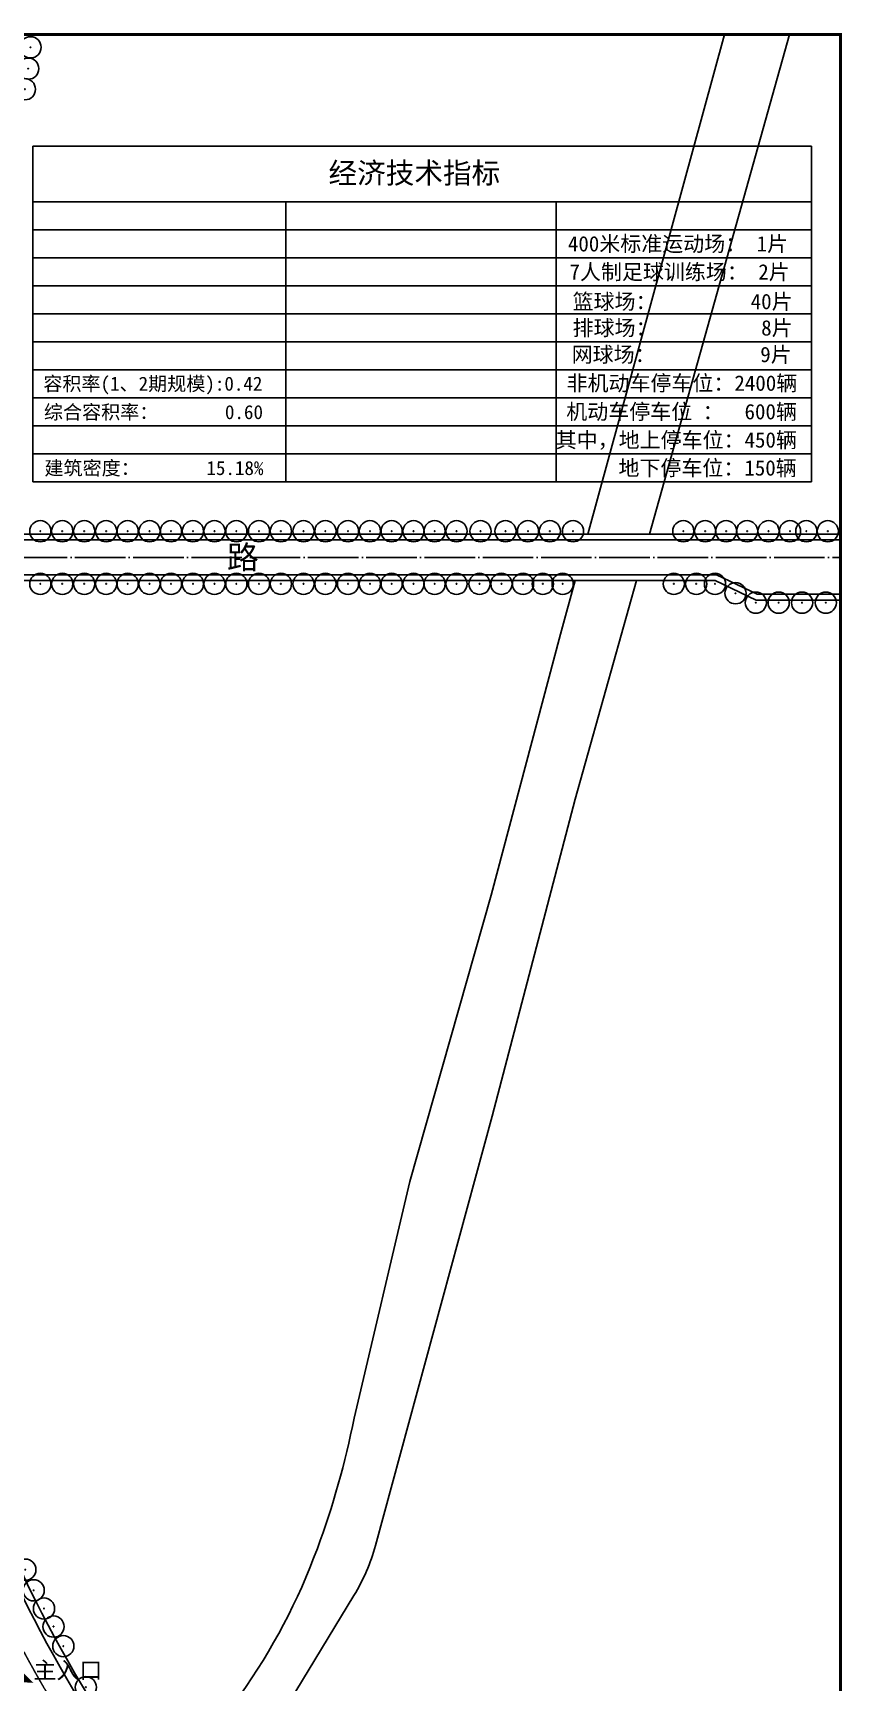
# Model space of a CAD drawing. Extents: x 39009873 to 40242873, y -38938004 to -37205504.
# Drawn here: x 39826323 to 40242873, y -38054466 to -37205504 of the extents above; entities that cross this region are included whole.
import ezdxf

# ---------------------------------------------------------------- set-up
doc = ezdxf.new("R2010")
doc.units = 0
doc.header["$LTSCALE"] = 1000
doc.header["$MEASUREMENT"] = 0
for name, pattern in [('CENT', [15, 13, -1, 0, -1]), ('CENTERX2', [4, 2.5, -0.5, 0.5, -0.5]), ('DASH', [0.35, 0.25, -0.1])]:
    doc.linetypes.add(name, pattern=pattern)
for name, color, linetype in [('00exit', 3, 'CONTINUOUS'), ('A-FACE', 4, 'CONTINUOUS'), ('LH', 104, 'CONTINUOUS'), ('PUB_TEXT', 4, 'CONTINUOUS'), ('PUB_TITLE', 7, 'CONTINUOUS'), ('river', 190, 'CONTINUOUS'), ('ROAD-CENTERLINE', 4, 'CENTERX2'), ('TEXT', 7, 'CONTINUOUS'), ('TREE1', 62, 'CONTINUOUS'), ('人行道', 251, 'CONTINUOUS'), ('范围', 7, 'CONTINUOUS'), ('道路中心线', 1, 'CENT')]:
    doc.layers.add(name, color=color, linetype=linetype)
doc.styles.add('-黑体', font='SIMHEI.TTF')
doc.styles.add('HRHZ', font='SIMHEI.TTF')

# ---------------------------------------------------------------- blocks, each defined once
blk = doc.blocks.new('7')
at = {"layer": 'TREE1', "linetype": 'ByBlock'}
blk.add_circle((0, 0), 3.64, dxfattribs=at)
at = {"layer": 'TREE1', "linetype": 'Continuous', "ltscale": 10}
blk.add_circle((0, 0), 0.121, dxfattribs=at)

msp = doc.modelspace()

# ---------------------------------------------------------------- linework, layer by layer
at = {"layer": '00exit', "ltscale": 10}
msp.add_lwpolyline([(39818926, -38047280, 21600, 0, 0), (39812229, -38053977, 0, 0, 0)], format="xyseb", dxfattribs=at)
at = {"layer": 'A-FACE', "linetype": 'Continuous'}
msp.add_lwpolyline([(40242123, -37466454), (39800456, -37466454, -0.4567671), (39780660, -37443602), (39801446, -37299311), (39813683, -37249437), (39819903, -37206254)], format="xyb", dxfattribs=at)
msp.add_lwpolyline([(39800763, -37484454), (40178269, -37484454), (40199267, -37494454), (40242123, -37494454)], dxfattribs=at)
msp.add_arc((40437444, -37706090), 687500, 187.401882, 225, dxfattribs=at)
at = {"layer": 'A-FACE'}
msp.add_arc((40225944, -37808654), 554500, 186.954518, 225, dxfattribs=at)
at = {"layer": 'PUB_TEXT'}
for p, q in [((39826323, -37263700), (39826323, -37436500)), ((39826323, -37263700), (40227123, -37263700)), ((40227123, -37263700), (40227123, -37436500)), ((39826323, -37292500), (40227123, -37292500)), ((39956560, -37292500), (39956560, -37407700)), ((39956560, -37292500), (39956560, -37436500)), ((40095723, -37292500), (40095723, -37436500)), ((39826323, -37306900), (40227123, -37306900)), ((39826323, -37321300), (40227123, -37321300)), ((39826323, -37335700), (40227123, -37335700)), ((39826323, -37350100), (40227123, -37350100)), ((39826323, -37364500), (40227123, -37364500)), ((39826323, -37378900), (40227123, -37378900)), ((39826323, -37393300), (40227123, -37393300)), ((39826323, -37407700), (40227123, -37407700)), ((39826323, -37422100), (40227123, -37422100)), ((39826323, -37436500), (40227123, -37436500))]:
    msp.add_line(p, q, dxfattribs=at)
at = {"layer": 'PUB_TITLE', "linetype": 'Continuous', "const_width": 1500}
msp.add_lwpolyline([(39010623, -38937254), (40242123, -38937254), (40242123, -37206254), (39010623, -37206254)], close=True, dxfattribs=at)
msp.add_lwpolyline([(39010623, -38937254), (40242123, -38937254), (40242123, -37206254), (39010623, -37206254)], close=True, dxfattribs=at)
at = {"layer": 'river', "flags": 128}
for points in [[(40111984, -37463454), (40182287, -37206254)], [(40143718, -37463454), (40215797, -37206254)]]:
    msp.add_lwpolyline(points, dxfattribs=at)
for points in [[(39897113, -38118113), (39916090, -38085118), (39933040, -38061158, 0.0655866), (39972728, -37985789, 0.0396637), (39991616, -37918694), (40020359, -37796732), (40062227, -37649410), (40097894, -37515001), (40105424, -37487454)], [(39913639, -38138928), (39931734, -38108503), (39991599, -38009897, 0.0701513), (40002616, -37984239), (40062725, -37763176), (40105451, -37600000), (40136992, -37487454)]]:
    msp.add_lwpolyline(points, format="xyb", dxfattribs=at)
at = {"layer": 'ROAD-CENTERLINE'}
msp.add_arc((40437444, -37706090), 700000, 171.802557, 225, dxfattribs=at)
at = {"layer": '人行道', "linetype": 'Continuous'}
for p, q in [((39800168, -37463454), (40242123, -37463454)), ((39801051, -37487454), (40177591, -37487454)), ((40198589, -37497454), (40242123, -37497454))]:
    msp.add_line(p, q, dxfattribs=at)
msp.add_lwpolyline([(40177591, -37487454), (40198589, -37497454)], dxfattribs=at)
msp.add_arc((40437444, -37706090), 682500, 187.2288, 225, dxfattribs=at)
at = {"layer": '范围', "color": 1, "linetype": 'DASH', "ltscale": 50, "const_width": 2000}
msp.add_lwpolyline([(39727275, -37603786), (39309838, -37602478), (39267254, -37697480), (39215453, -37815637), (39203656, -37841696, -0.0375387), (39200633, -37850208, 0.1308835), (39198294, -37865085), (39212418, -38000000), (39219106, -38069414), (39219411, -38084620, -0.195535), (39216767, -38101984), (39156180, -38203680), (39625395, -38659790), (39748451, -38760972), (39960509, -38548914), (40086169, -38423253), (40107609, -38401814, 0.1316525), (40102432, -38392848), (40050787, -38341202), (40018183, -38301527), (39930095, -38213439, -0.2363782)], format="xyb", close=True, dxfattribs=at)
msp.add_lwpolyline([(39727275, -37603786), (39309838, -37602478), (39267254, -37697480), (39215453, -37815637), (39203656, -37841696, -0.0375387), (39200633, -37850208, 0.1308835), (39198294, -37865085), (39212418, -38000000), (39219106, -38069414), (39219411, -38084620, -0.195535), (39216767, -38101984), (39156180, -38203680), (39625395, -38659790), (39748451, -38760972), (39960509, -38548914), (40086169, -38423253), (40107609, -38401814, 0.1316525), (40102432, -38392848), (40050787, -38341202), (40018183, -38301527), (39930095, -38213439, -0.2363782)], format="xyb", close=True, dxfattribs=at)
at = {"layer": '范围', "color": 1, "linetype": 'DASH', "ltscale": 20}
msp.add_lwpolyline([(40075562, -38412647), (40088290, -38399919), (40039663, -38351291), (40007058, -38311616), (39919488, -38224046, -0.2301762), (39710172, -37618732, -0.2363782)], format="xyb", dxfattribs=at)
at = {"layer": '道路中心线', "ltscale": 2}
msp.add_line((39367908, -37475454), (40242123, -37475454), dxfattribs=at)
for centre, radius, start in [((40437444, -37706090), 700000, 171.802557), ((40225944, -37808654), 550000, 180)]:
    msp.add_arc(centre, radius, start, 225, dxfattribs=at)

# ---------------------------------------------------------------- block references
at = {"layer": 'LH', "xscale": 1500.000000000704, "yscale": 1500, "zscale": 1500, "rotation": 90.28739875665879}
for p in [(39825071, -37212878), (39823871, -37223845), (39822156, -37234470), (39830103, -37462013), (39841385, -37462013), (39852708, -37462013), (39863990, -37462013), (39875050, -37462013), (39886332, -37462013), (39897391, -37462013), (39908673, -37462013), (39919767, -37462013), (39931049, -37462013), (39942686, -37462013), (39953968, -37462013), (39965606, -37462013), (39976888, -37462013), (39988526, -37462013), (39999808, -37462013), (40010978, -37462013), (40022260, -37462013), (40033101, -37462013), (40044383, -37462013), (40056752, -37462013), (40069598, -37462013), (40081170, -37462013), (40092452, -37462013), (40104373, -37462013), (40161139, -37462013), (40172407, -37462013), (40183206, -37462013), (40194006, -37462013), (40205040, -37462013), (40216073, -37462013), (40224525, -37462013), (40235559, -37462013), (39830103, -37489123), (39841385, -37489123), (39852708, -37489123), (39863990, -37489123), (39875050, -37489123), (39886332, -37489123), (39897391, -37489123), (39908673, -37489123), (39919767, -37489123), (39931049, -37489123), (39942686, -37489123), (39953968, -37489123), (39965606, -37489123), (39976888, -37489123), (39988526, -37489123), (39999808, -37489123), (40010978, -37489123), (40022260, -37489123), (40033101, -37489123), (40044383, -37489123), (40056231, -37489123), (40067513, -37489123), (40078622, -37489123), (40088843, -37489123), (40099026, -37489123), (40156287, -37489123), (40167802, -37489123), (40177502, -37489123), (40188059, -37493945), (40198503, -37498801), (40210237, -37498801), (40222302, -37498801), (40234533, -37498801), (39822376, -37996630), (39826650, -38007246), (39832024, -38016642), (39836909, -38025916), (39841961, -38035998), (39853542, -38057153)]:
    msp.add_blockref('7', p, dxfattribs=at)

# ---------------------------------------------------------------- texts
at = {"layer": 'PUB_TEXT', "style": '-黑体'}
for s, height, p in [('经济技术指标', 10800, (39978488, -37282972)), ('      地下停车位：150辆', 7920, (40095442, -37433371))]:
    msp.add_text(s, height=height, dxfattribs=at).set_placement(p)
at = {"layer": 'PUB_TEXT', "color": 1, "style": '-黑体'}
for s, height, p in [('400米标准运动场： 1片', 7920, (40101734, -37317977)), ('7人制足球训练场： 2片', 7920, (40102557, -37332464)), ('篮球场：         40片', 7920, (40104145, -37347702)), ('排球场：          8片', 7920, (40104166, -37361263)), ('网球场：          9片', 7920, (40103692, -37374978)), ('容积率(1、2期规模):0.42', 7200, (39831630, -37389649)), ('非机动车停车位：2400辆', 7920, (40101033, -37389711)), ('综合容积率：       0.60', 7200, (39831944, -37404283)), ('机动车停车位 ：  600辆', 7920, (40100896, -37404408)), ('其中，地上停车位：450辆', 7920, (40095442, -37418966)), ('建筑密度：       15.18%', 7200, (39832213, -37433083))]:
    msp.add_text(s, height=height, dxfattribs=at).set_placement(p)
at = {"layer": 'PUB_TEXT', "color": 2, "style": '-黑体'}
msp.add_text('主入口', height=8640, dxfattribs=at).set_placement((39826596, -38052700))
at = {"layer": 'TEXT', "style": 'HRHZ'}
msp.add_text('路', height=12000, dxfattribs=at).set_placement((39926197, -37481401))

doc.saveas('drawing.dxf')
